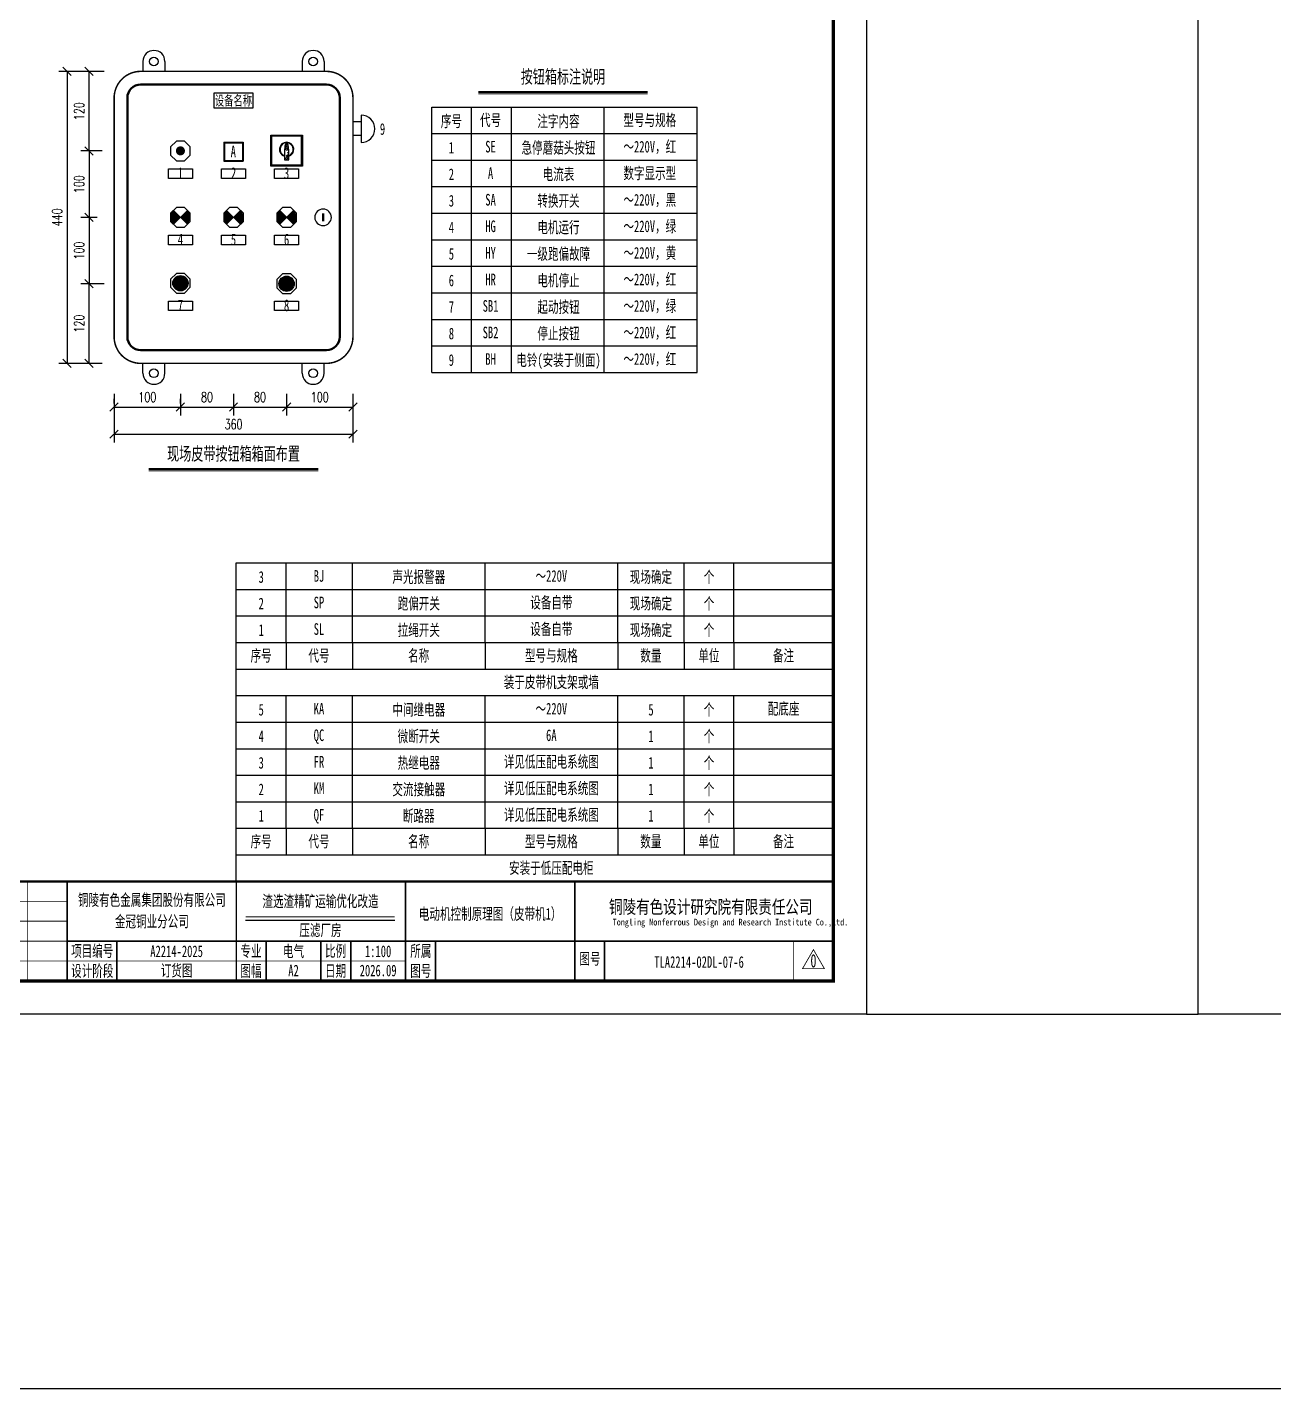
# Model space of a CAD drawing. Header units: millimetres. Extents: x 257344 to 1270023, y 272924 to 540726.
# Drawn here: x 1157905 to 1195484, y 272924 to 313958 of the extents above; entities that cross this region are included whole.
import ezdxf
from ezdxf.enums import TextEntityAlignment as Align

# ---------------------------------------------------------------- set-up
doc = ezdxf.new("R2010")
doc.units = ezdxf.units.MM
doc.linetypes.add('接地线', pattern=[1460, 500, 500, -200, 60, -200])
for name, color, linetype in [('1', 7, 'Continuous'), ('4', 1, 'Continuous'), ('D1', 4, 'Continuous'), ('TEXT', 4, 'Continuous'), ('图框', 7, 'Continuous'), ('文字', 7, 'Continuous'), ('照明平面设备层', 1, 'Continuous'), ('电气-接地设计-接地线', 3, '接地线')]:
    doc.layers.add(name, color=color, linetype=linetype)
doc.layers.add('CAXA0层', color=7, linetype='Continuous', lineweight=25)
doc.layers.add('SW', color=8, linetype='Continuous', lineweight=20)
doc.styles.add('DIM_FONT', font='txt.shx', dxfattribs={"width": 0.7, "bigfont": 'hzdx.shx'})
doc.styles.add('HZ', font='', dxfattribs={"width": 0.75})
doc.styles.add('标准', font='', dxfattribs={"width": 0.667})
doc.styles.get('HZ').set_extended_font_data('SimSun')
doc.styles.get('标准').set_extended_font_data('NSimSun')
doc.dimstyles.new('副本 DIM20', dxfattribs={"dimtxt": 300, "dimasz": 2, "dimexe": 250, "dimexo": 300, "dimgap": 150, "dimtad": 1, "dimdec": 4, "dimlfac": 0.05, "dimzin": 0, "dimdsep": 46, "dimtxsty": 'DIM_FONT', "dimblk1": '_DIMX', "dimblk2": '_DIMX', "dimsah": 1, "dimcen": 0.09, "dimadec": 0, "dimazin": 0, "dimtfac": 1, "dimtdec": 4, "dimtix": 1, "dimtmove": 2, "dimatfit": 3, "dimldrblk": '_DIMX', "dimfxl": 250, "dimtolj": 1, "dimtzin": 0, "dimarcsym": 0})

# ---------------------------------------------------------------- blocks, each defined once
blk = doc.blocks.new('3')
at = {"layer": 'TEXT', "color": 7, "lineweight": 25, "style": 'HZ', "width": 0.75}
for s, height, p in [('铜陵有色设计研究院有限责任公司', 400, (221501, 249018)), ('Tongling Nonferrous Design and Research Institute Co.,Ltd.', 200, (221613, 248659))]:
    blk.add_text(s, height=height, dxfattribs=at).set_placement(p)
blk = doc.blocks.new('铜陵有色图签02')
at = {"layer": '图框', "lineweight": 25}
blk.add_line((-17723, 1830), (-13223, 1830), dxfattribs=at)
at = {"layer": '图框', "color": 7, "linetype": 'Continuous', "lineweight": 35}
for p, q in [((-21600, 1197), (-21600, -3)), ((-17100, 1200), (-17100, 0)), ((-15450, 0), (-15450, 1200)), ((-14550, 1200), (-14550, 0)), ((-12000, 1201), (-12000, 1)), ((-6900, 1202), (-6900, 2))]:
    blk.add_line(p, q, dxfattribs=at)
at = {"layer": '图框', "lineweight": 70, "const_width": 70}
blk.add_lwpolyline([(-17980, 3001), (0, 3001), (-38401, 3001)], dxfattribs=at)
at = {"layer": '图框', "color": 7, "linetype": 'Continuous', "lineweight": 25, "const_width": 25}
for points in [[(-24300, 3001), (-24300, 1)], [(-23100, 2401), (-37501, 2401)], [(-23100, 1801), (-37501, 1801)], [(-23100, 1201), (-29100, 1201)], [(-602, 943), (-932, 371), (-272, 371), (-602, 943)], [(-12900, 600), (-18000, 600), (-37501, 600)]]:
    blk.add_lwpolyline(points, dxfattribs=at)
at = {"layer": '图框', "linetype": 'Continuous', "lineweight": 50, "const_width": 50}
for points in [[(-23100, 3001), (-23100, 1)], [(-18000, 3000), (-18000, 0)]]:
    blk.add_lwpolyline(points, dxfattribs=at)
at = {"layer": '图框', "lineweight": 50, "const_width": 50}
for points in [[(-12900, 3001), (-12900, 1)], [(-7800, 3001), (-7800, 1)], [(0, 3000), (0, 0)], [(-23100, 1200), (0, 1200)]]:
    blk.add_lwpolyline(points, dxfattribs=at)
at = {"layer": '图框', "lineweight": 25, "const_width": 35}
blk.add_lwpolyline([(-17723, 1930), (-13223, 1930)], dxfattribs=at)
at = {"layer": '图框', "color": 7, "linetype": 'Continuous', "lineweight": 35, "const_width": 25}
blk.add_lwpolyline([(-1200, 1201), (-1200, 0)], dxfattribs=at)
at = {"layer": '图框', "linetype": 'Continuous', "lineweight": 70, "const_width": 70}
blk.add_lwpolyline([(-38401, 1), (0, 0)], dxfattribs=at)
at = {"layer": '图框', "lineweight": 25}
blk.add_blockref('3', (-228268, -246986), dxfattribs=at)
at = {"layer": 'TEXT', "color": 7, "lineweight": 25, "style": '标准', "width": 0.667}
for s, p in [('项目编号', (-22343, 730)), ('专业', (-17559, 730)), ('比例', (-15009, 730)), ('所属', (-12438, 730)), ('图号', (-7339, 495)), ('设计阶段', (-22343, 130)), ('图幅', (-17559, 130)), ('日期', (-15009, 130)), ('图号', (-12438, 130))]:
    blk.add_text(s, height=350, dxfattribs=at).set_placement(p, align=Align.CENTER)
blk = doc.blocks.new('_Oblique')
at = {"color": 0, "linetype": 'ByBlock', "lineweight": -2}
blk.add_line((-0.5, -0.5), (0.5, 0.5), dxfattribs=at)
blk = doc.blocks.new('*D115')
at = {"layer": '1', "color": 3, "linetype": 'ByBlock', "lineweight": -2}
for p, q in [((1159843, 312628), (1158856, 312628)), ((1159106, 312628), (1159106, 303828)), ((1159843, 303828), (1158856, 303828))]:
    blk.add_line(p, q, dxfattribs=at)
at = {"layer": 'Defpoints', "color": 0, "linetype": 'ByBlock'}
for p in [(1160143, 312628), (1159106, 303828), (1160143, 303828)]:
    blk.add_point(p, dxfattribs=at)
at = {"layer": '1', "color": 3, "linetype": 'ByBlock', "lineweight": -2, "xscale": 250, "yscale": 250, "zscale": 250}
for p, rotation in [((1159106, 312628), 90), ((1159106, 303828), 270)]:
    blk.add_blockref('_Oblique', p, dxfattribs=dict(at, rotation=rotation))
at = {"layer": '1', "color": 7, "linetype": 'ByBlock', "insert": (1158806, 308228), "char_height": 300, "attachment_point": 5, "rotation": 90, "style": 'DIM_FONT'}
blk.add_mtext('\\A1;440', dxfattribs=at)
blk = doc.blocks.new('_DIMX')
blk.add_line((-150, 0), (150, 0))
at = {"const_width": 50}
blk.add_lwpolyline([(-70, -70), (70, 70)], dxfattribs=at)
blk = doc.blocks.new('*D116')
at = {"layer": '1', "color": 3, "linetype": 'ByBlock', "lineweight": -2}
for p, q in [((1160225, 306228), (1159520, 306228)), ((1159770, 303828), (1159770, 306228)), ((1160166, 303828), (1159520, 303828))]:
    blk.add_line(p, q, dxfattribs=at)
at = {"layer": 'Defpoints', "color": 0, "linetype": 'ByBlock'}
for p in [(1159770, 306228), (1160525, 306228), (1160466, 303828)]:
    blk.add_point(p, dxfattribs=at)
at = {"layer": '1', "color": 3, "linetype": 'ByBlock', "lineweight": -2, "xscale": 250, "yscale": 250, "zscale": 250}
for p, rotation in [((1159770, 306228), 90), ((1159770, 303828), 270)]:
    blk.add_blockref('_Oblique', p, dxfattribs=dict(at, rotation=rotation))
at = {"layer": '1', "color": 7, "linetype": 'ByBlock', "insert": (1159470, 305028), "char_height": 300, "attachment_point": 5, "rotation": 90, "style": 'DIM_FONT'}
blk.add_mtext('\\A1;120', dxfattribs=at)
blk = doc.blocks.new('*D117')
at = {"layer": '1', "color": 3, "linetype": 'ByBlock', "lineweight": -2}
for p, q in [((1159949, 308228), (1159520, 308228)), ((1159770, 308228), (1159770, 306228)), ((1160011, 306228), (1159520, 306228))]:
    blk.add_line(p, q, dxfattribs=at)
at = {"layer": 'Defpoints', "color": 0, "linetype": 'ByBlock'}
for p in [(1160249, 308228), (1159770, 306228), (1160311, 306228)]:
    blk.add_point(p, dxfattribs=at)
at = {"layer": '1', "color": 3, "linetype": 'ByBlock', "lineweight": -2, "xscale": 250, "yscale": 250, "zscale": 250}
for p, rotation in [((1159770, 308228), 90), ((1159770, 306228), 270)]:
    blk.add_blockref('_Oblique', p, dxfattribs=dict(at, rotation=rotation))
at = {"layer": '1', "color": 7, "linetype": 'ByBlock', "insert": (1159470, 307228), "char_height": 300, "attachment_point": 5, "rotation": 90, "style": 'DIM_FONT'}
blk.add_mtext('\\A1;100', dxfattribs=at)
blk = doc.blocks.new('*D118')
at = {"layer": '1', "color": 3, "linetype": 'ByBlock', "lineweight": -2}
for p, q in [((1159949, 310228), (1159520, 310228)), ((1159770, 310228), (1159770, 308228)), ((1160011, 308228), (1159520, 308228))]:
    blk.add_line(p, q, dxfattribs=at)
at = {"layer": 'Defpoints', "color": 0, "linetype": 'ByBlock'}
for p in [(1160249, 310228), (1159770, 308228), (1160311, 308228)]:
    blk.add_point(p, dxfattribs=at)
at = {"layer": '1', "color": 3, "linetype": 'ByBlock', "lineweight": -2, "xscale": 250, "yscale": 250, "zscale": 250}
for p, rotation in [((1159770, 310228), 90), ((1159770, 308228), 270)]:
    blk.add_blockref('_Oblique', p, dxfattribs=dict(at, rotation=rotation))
at = {"layer": '1', "color": 7, "linetype": 'ByBlock', "insert": (1159470, 309228), "char_height": 300, "attachment_point": 5, "rotation": 90, "style": 'DIM_FONT'}
blk.add_mtext('\\A1;100', dxfattribs=at)
blk = doc.blocks.new('*D119')
at = {"layer": '1', "color": 3, "linetype": 'ByBlock', "lineweight": -2}
for p, q in [((1160225, 312628), (1159520, 312628)), ((1159770, 310228), (1159770, 312628)), ((1160166, 310228), (1159520, 310228))]:
    blk.add_line(p, q, dxfattribs=at)
at = {"layer": 'Defpoints', "color": 0, "linetype": 'ByBlock'}
for p in [(1159770, 312628), (1160525, 312628), (1160466, 310228)]:
    blk.add_point(p, dxfattribs=at)
at = {"layer": '1', "color": 3, "linetype": 'ByBlock', "lineweight": -2, "xscale": 250, "yscale": 250, "zscale": 250}
for p, rotation in [((1159770, 312628), 90), ((1159770, 310228), 270)]:
    blk.add_blockref('_Oblique', p, dxfattribs=dict(at, rotation=rotation))
at = {"layer": '1', "color": 7, "linetype": 'ByBlock', "insert": (1159470, 311428), "char_height": 300, "attachment_point": 5, "rotation": 90, "style": 'DIM_FONT'}
blk.add_mtext('\\A1;120', dxfattribs=at)
blk = doc.blocks.new('*D120')
at = {"layer": '1', "color": 3, "linetype": 'ByBlock', "lineweight": -2}
for p, q in [((1164123, 302905), (1164123, 302259)), ((1165725, 302905), (1165725, 302259)), ((1164123, 302509), (1165725, 302509))]:
    blk.add_line(p, q, dxfattribs=at)
at = {"layer": 'Defpoints', "color": 0, "linetype": 'ByBlock'}
for p in [(1164123, 303205), (1165725, 303205), (1165725, 302509)]:
    blk.add_point(p, dxfattribs=at)
at = {"layer": '1', "color": 3, "linetype": 'ByBlock', "lineweight": -2, "xscale": 250, "yscale": 250, "zscale": 250, "rotation": 180}
blk.add_blockref('_Oblique', (1164123, 302509), dxfattribs=at)
at = {"layer": '1', "color": 3, "linetype": 'ByBlock', "lineweight": -2, "xscale": 250, "yscale": 250, "zscale": 250}
blk.add_blockref('_Oblique', (1165725, 302509), dxfattribs=at)
at = {"layer": '1', "color": 7, "linetype": 'ByBlock', "insert": (1164924, 302809), "char_height": 300, "attachment_point": 5, "style": 'DIM_FONT'}
blk.add_mtext('\\A1;80', dxfattribs=at)
blk = doc.blocks.new('*D121')
at = {"layer": '1', "color": 3, "linetype": 'ByBlock', "lineweight": -2}
for p, q in [((1165725, 302905), (1165725, 302259)), ((1167725, 302905), (1167725, 302259)), ((1165725, 302509), (1167725, 302509))]:
    blk.add_line(p, q, dxfattribs=at)
at = {"layer": 'Defpoints', "color": 0, "linetype": 'ByBlock'}
for p in [(1165725, 303205), (1167725, 303205), (1167725, 302509)]:
    blk.add_point(p, dxfattribs=at)
at = {"layer": '1', "color": 3, "linetype": 'ByBlock', "lineweight": -2, "xscale": 250, "yscale": 250, "zscale": 250, "rotation": 180}
blk.add_blockref('_Oblique', (1165725, 302509), dxfattribs=at)
at = {"layer": '1', "color": 3, "linetype": 'ByBlock', "lineweight": -2, "xscale": 250, "yscale": 250, "zscale": 250}
blk.add_blockref('_Oblique', (1167725, 302509), dxfattribs=at)
at = {"layer": '1', "color": 7, "linetype": 'ByBlock', "insert": (1166725, 302809), "char_height": 300, "attachment_point": 5, "style": 'DIM_FONT'}
blk.add_mtext('\\A1;100', dxfattribs=at)
blk = doc.blocks.new('*D122')
at = {"layer": '1', "color": 3, "linetype": 'ByBlock', "lineweight": -2}
for p, q in [((1160525, 302905), (1160525, 301444)), ((1167725, 302905), (1167725, 301444)), ((1160525, 301694), (1167725, 301694))]:
    blk.add_line(p, q, dxfattribs=at)
at = {"layer": 'Defpoints', "color": 0, "linetype": 'ByBlock'}
for p in [(1160525, 303205), (1167725, 303205), (1167725, 301694)]:
    blk.add_point(p, dxfattribs=at)
at = {"layer": '1', "color": 3, "linetype": 'ByBlock', "lineweight": -2, "xscale": 250, "yscale": 250, "zscale": 250, "rotation": 180}
blk.add_blockref('_Oblique', (1160525, 301694), dxfattribs=at)
at = {"layer": '1', "color": 3, "linetype": 'ByBlock', "lineweight": -2, "xscale": 250, "yscale": 250, "zscale": 250}
blk.add_blockref('_Oblique', (1167725, 301694), dxfattribs=at)
at = {"layer": '1', "color": 7, "linetype": 'ByBlock', "insert": (1164125, 301994), "char_height": 300, "attachment_point": 5, "style": 'DIM_FONT'}
blk.add_mtext('\\A1;360', dxfattribs=at)
blk = doc.blocks.new('*D123')
at = {"layer": '1', "color": 3, "linetype": 'ByBlock', "lineweight": -2}
for p, q in [((1160525, 302622), (1160525, 302759)), ((1160525, 302509), (1162525, 302509)), ((1162525, 302622), (1162525, 302759))]:
    blk.add_line(p, q, dxfattribs=at)
at = {"layer": 'Defpoints', "color": 0, "linetype": 'ByBlock'}
for p in [(1162525, 302509), (1160525, 302322), (1162525, 302322)]:
    blk.add_point(p, dxfattribs=at)
at = {"layer": '1', "color": 3, "linetype": 'ByBlock', "lineweight": -2, "xscale": 250, "yscale": 250, "zscale": 250, "rotation": 180}
blk.add_blockref('_Oblique', (1160525, 302509), dxfattribs=at)
at = {"layer": '1', "color": 3, "linetype": 'ByBlock', "lineweight": -2, "xscale": 250, "yscale": 250, "zscale": 250}
blk.add_blockref('_Oblique', (1162525, 302509), dxfattribs=at)
at = {"layer": '1', "color": 7, "linetype": 'ByBlock', "insert": (1161525, 302809), "char_height": 300, "attachment_point": 5, "style": 'DIM_FONT'}
blk.add_mtext('\\A1;100', dxfattribs=at)
blk = doc.blocks.new('*D124')
at = {"layer": '1', "color": 3, "linetype": 'ByBlock', "lineweight": -2}
for p, q in [((1162522, 302905), (1162522, 302259)), ((1164123, 302905), (1164123, 302259)), ((1162522, 302509), (1164123, 302509))]:
    blk.add_line(p, q, dxfattribs=at)
at = {"layer": 'Defpoints', "color": 0, "linetype": 'ByBlock'}
for p in [(1162522, 303205), (1164123, 303205), (1164123, 302509)]:
    blk.add_point(p, dxfattribs=at)
at = {"layer": '1', "color": 3, "linetype": 'ByBlock', "lineweight": -2, "xscale": 250, "yscale": 250, "zscale": 250, "rotation": 180}
blk.add_blockref('_Oblique', (1162522, 302509), dxfattribs=at)
at = {"layer": '1', "color": 3, "linetype": 'ByBlock', "lineweight": -2, "xscale": 250, "yscale": 250, "zscale": 250}
blk.add_blockref('_Oblique', (1164123, 302509), dxfattribs=at)
at = {"layer": '1', "color": 7, "linetype": 'ByBlock', "insert": (1163323, 302809), "char_height": 300, "attachment_point": 5, "style": 'DIM_FONT'}
blk.add_mtext('\\A1;80', dxfattribs=at)

msp = doc.modelspace()

# ---------------------------------------------------------------- hatches: boundary and pattern name
at = {"linetype": 'ByBlock', "lineweight": 25}
h = msp.add_hatch(dxfattribs=at)
h.set_pattern_fill('ANSI31', color=3, scale=184.8, style=0)
h.set_pattern_definition([(45, (598122.333, 310422.748), (-16.3341666, 16.3341666), [])])
h.paths.add_polyline_path([(1162524.69272, 308227.78625), (1162315.78904, 308437.03709, 0.1991281417), (1162229.01272, 308227.78625, 0.1986966109), (1162315.44188, 308018.88257)])
h.paths.add_polyline_path([(1162733.94356, 308436.68993), (1162524.69272, 308227.78625), (1162733.5964, 308018.53541, 0.1991281417), (1162820.37272, 308227.78625, 0.1986966109)])
h = msp.add_hatch(dxfattribs=at)
h.set_pattern_fill('ANSI31', color=2, scale=184.8, style=0)
h.set_pattern_definition([(45, (601112.13, 310422.748), (-16.3341666, 16.3341666), [])])
h.paths.add_polyline_path([(1164124.63827, 308227.78625), (1163915.73459, 308437.03709, 0.1991281417), (1163828.95827, 308227.78625, 0.1986966109), (1163915.38743, 308018.88257)])
h.paths.add_polyline_path([(1164333.88911, 308436.68993), (1164124.63827, 308227.78625), (1164333.54195, 308018.53541, 0.1991281417), (1164420.31827, 308227.78625, 0.1986966109)])
h = msp.add_hatch(dxfattribs=at)
h.set_pattern_fill('ANSI31', color=1, scale=184.8, style=0)
h.set_pattern_definition([(45, (602712.185, 310422.748), (-16.3341666, 16.3341666), [])])
h.paths.add_polyline_path([(1165724.69272, 308227.78625), (1165515.78904, 308437.03709, 0.1991281417), (1165429.01272, 308227.78625, 0.1986966109), (1165515.44188, 308018.88257)])
h.paths.add_polyline_path([(1165933.94356, 308436.68993), (1165724.69272, 308227.78625), (1165933.5964, 308018.53541, 0.1991281417), (1166020.37272, 308227.78625, 0.1986966109)])
at = {"layer": '文字', "linetype": 'ByBlock', "ltscale": 0.2}
h = msp.add_hatch(dxfattribs=at)
h.set_pattern_fill('ANSI31', color=0, scale=308, style=0)
h.set_pattern_definition([(45, (-2198378.554, 1683216.04), (-27.22361108, 27.22361108), [])])
edge = h.paths.add_edge_path()
edge.add_line((1165786.98923, 309964.65946), (1165786.98923, 310239.95748))
edge.add_line((1165662.28612, 310239.957), (1165662.28612, 309964.65946))
edge.add_arc((1164890.60477, 310239.957), 896.38446, 359.999999998, 366.231131724)
edge.add_arc((1165306.42687, 310285.35835), 478.09114, 6.231131718, 14.766974326)
edge.add_arc((1165565.31962, 310353.60114), 210.3552, 14.766974336, 32.471625256)
edge.add_arc((1165724.63768, 310454.98705), 21.51308, 32.47162527, 90.000000016)
edge.add_arc((1165724.63768, 310454.98705), 21.51308, 90.000000006, 147.528374751)
edge.add_arc((1165883.95573, 310353.60114), 210.3552, 147.528374743, 165.233025662)
edge.add_arc((1166142.84848, 310285.35835), 478.09114, 165.233025662, 173.76886827)
edge.add_arc((1166558.67058, 310239.957), 896.38446, 173.768868275, 180.000000001)
edge.add_line((1165662.28612, 309964.65946), (1165786.98923, 309964.65946))
at = {"layer": '电气-接地设计-接地线', "linetype": 'ByBlock', "ltscale": 0.2}
h = msp.add_hatch(color=1, dxfattribs=at)
edge = h.paths.add_edge_path()
edge.add_arc((1162523.29986, 310232.2568), 138.20891, 0, 360)
h = msp.add_hatch(color=3, dxfattribs=at)
edge = h.paths.add_edge_path()
edge.add_arc((1162524.69272, 306243.30386), 230.34819, 0, 360)
h = msp.add_hatch(color=1, dxfattribs=at)
edge = h.paths.add_edge_path()
edge.add_arc((1165724.69272, 306227.78625), 230.34819, 0, 360)

# ---------------------------------------------------------------- linework, layer by layer
at = {"color": 0, "linetype": 'ByBlock', "lineweight": 25}
for p, q in [((1165281.11768, 310683.477), (1166168.15768, 310683.477)), ((1165281.11768, 309796.437), (1165281.11768, 310683.477)), ((1166168.15768, 310683.477), (1166168.15768, 309796.437)), ((1165662.28612, 310239.957), (1165662.28612, 309964.65946)), ((1165786.98923, 309964.65946), (1165786.98923, 310239.95748)), ((1165662.28612, 309964.65946), (1165786.98923, 309964.65946)), ((1166168.15768, 309796.437), (1165281.11768, 309796.437))]:
    msp.add_line(p, q, dxfattribs=at)
at = {"color": 3, "linetype": 'ByBlock', "lineweight": 25}
for p, q in [((1162733.94356, 308436.68993), (1162315.44188, 308018.88257)), ((1162733.5964, 308018.53541), (1162315.78904, 308437.03709))]:
    msp.add_line(p, q, dxfattribs=at)
at = {"color": 2, "linetype": 'ByBlock', "lineweight": 25}
for p, q in [((1164333.88911, 308436.68993), (1163915.38743, 308018.88257)), ((1164333.54195, 308018.53541), (1163915.73459, 308437.03709))]:
    msp.add_line(p, q, dxfattribs=at)
at = {"color": 1, "linetype": 'ByBlock', "lineweight": 25}
for p, q in [((1165933.94356, 308436.68993), (1165515.44188, 308018.88257)), ((1165933.5964, 308018.53541), (1165515.78904, 308437.03709))]:
    msp.add_line(p, q, dxfattribs=at)
at = {"color": 3}
msp.add_line((1183208.79781, 284214.48919), (1193208.79781, 284214.48919), dxfattribs=at)
msp.add_lwpolyline([(267543.57835, 342923.7246), (1270023.47933, 342923.7246), (1270023.47933, 272923.7246), (267543.57835, 272923.7246)], close=True, dxfattribs=at)
at = {"color": 252, "linetype": 'ByBlock', "lineweight": 50}
for points in [[(1161324.69272, 312227.78625, 0.4142135624), (1160924.69272, 311827.78625)], [(1167324.69272, 311827.78625, 0.4142135624), (1166924.69272, 312227.78625)], [(1160924.69272, 304627.78625, 0.4142135624), (1161324.69272, 304227.78625)], [(1166924.69272, 304227.78625, 0.4142135624), (1167324.69272, 304627.78625)]]:
    msp.add_lwpolyline(points, format="xyb", dxfattribs=at)
for points in [[(1161324.69272, 312227.78625), (1166924.69272, 312227.78625)], [(1160924.69272, 304627.78625), (1160924.69272, 311827.78625)], [(1167324.69272, 311827.78625), (1167324.69272, 304627.78625)], [(1166924.69272, 304227.78625), (1161324.69272, 304227.78625)]]:
    msp.add_lwpolyline(points, dxfattribs=at)
at = {"color": 0, "linetype": 'ByBlock', "lineweight": 25}
for points in [[(1163545.05977, 311977.78625), (1164704.32567, 311977.78625), (1164704.32567, 311521.76015), (1163545.05977, 311521.76015)], [(1165248.17109, 310708.20528), (1166201.21435, 310708.20528), (1166201.21435, 309767.86537), (1165248.17109, 309767.86537)], [(1162162.42213, 309686.39096), (1162886.96332, 309686.39096), (1162886.96332, 309401.37465), (1162162.42213, 309401.37465)], [(1163762.42213, 309686.39096), (1164486.96332, 309686.39096), (1164486.96332, 309401.37465), (1163762.42213, 309401.37465)], [(1165362.42213, 309686.39353), (1166086.96332, 309686.39353), (1166086.96332, 309401.37722), (1165362.42213, 309401.37722)], [(1162162.42213, 307686.39096), (1162886.96332, 307686.39096), (1162886.96332, 307401.37465), (1162162.42213, 307401.37465)], [(1163762.42213, 307686.39353), (1164486.96332, 307686.39353), (1164486.96332, 307401.37722), (1163762.42213, 307401.37722)], [(1165362.42213, 307686.39353), (1166086.96332, 307686.39353), (1166086.96332, 307401.37722), (1165362.42213, 307401.37722)], [(1162162.42213, 305701.91371), (1162886.96332, 305701.91371), (1162886.96332, 305416.8974), (1162162.42213, 305416.8974)], [(1165362.42213, 305701.91628), (1166086.96332, 305701.91628), (1166086.96332, 305416.89997), (1165362.42213, 305416.89997)]]:
    msp.add_lwpolyline(points, close=True, dxfattribs=at)
at = {"linetype": 'ByBlock', "lineweight": 25}
for points in [[(1162402.21806, 310523.46368), (1162229.01272, 310350.25835), (1162229.01272, 310105.30901), (1162402.21806, 309932.10368), (1162647.16739, 309932.10368), (1162820.37272, 310105.30901), (1162820.37272, 310350.25835), (1162647.16739, 310523.46368)], [(1162402.21806, 306538.98643), (1162229.01272, 306365.7811), (1162229.01272, 306120.83176), (1162402.21806, 305947.62643), (1162647.16739, 305947.62643), (1162820.37272, 306120.83176), (1162820.37272, 306365.7811), (1162647.16739, 306538.98643)], [(1165602.21806, 306523.46882), (1165429.01272, 306350.26349), (1165429.01272, 306105.31416), (1165602.21806, 305932.10882), (1165847.16739, 305932.10882), (1166020.37272, 306105.31416), (1166020.37272, 306350.26349), (1165847.16739, 306523.46882)]]:
    msp.add_lwpolyline(points, close=True, dxfattribs=at)
at = {"color": 0, "linetype": 'ByBlock', "lineweight": 25}
msp.add_lwpolyline([(1165786.98923, 310239.957), (1165781.69351, 310337.25013), (1165768.72688, 310407.21825, 0.077405152), (1165742.78734, 310466.53704), (1165724.63768, 310476.50013), (1165706.48801, 310466.53704), (1165680.54847, 310407.21825, 0.0372618705), (1165667.58184, 310337.25013), (1165662.28612, 310239.957)], format="xyb", dxfattribs=at)
at = {"color": 3, "linetype": 'ByBlock', "lineweight": 25}
msp.add_lwpolyline([(1162402.21806, 308523.46625), (1162229.01272, 308350.26092), (1162229.01272, 308105.31159), (1162402.21806, 307932.10625), (1162647.16739, 307932.10625), (1162820.37272, 308105.31159), (1162820.37272, 308350.26092), (1162647.16739, 308523.46625)], close=True, dxfattribs=at)
at = {"color": 2, "linetype": 'ByBlock', "lineweight": 25}
msp.add_lwpolyline([(1164002.1636, 308523.46625), (1163828.95827, 308350.26092), (1163828.95827, 308105.31159), (1164002.1636, 307932.10625), (1164247.11294, 307932.10625), (1164420.31827, 308105.31159), (1164420.31827, 308350.26092), (1164247.11294, 308523.46625)], close=True, dxfattribs=at)
at = {"color": 1, "linetype": 'ByBlock', "lineweight": 25}
msp.add_lwpolyline([(1165602.21806, 308523.46625), (1165429.01272, 308350.26092), (1165429.01272, 308105.31159), (1165602.21806, 307932.10625), (1165847.16739, 307932.10625), (1166020.37272, 308105.31159), (1166020.37272, 308350.26092), (1165847.16739, 308523.46625)], close=True, dxfattribs=at)
at = {"color": 3, "linetype": 'ByBlock', "const_width": 64}
msp.add_lwpolyline([(1166824.94898, 308347.60691), (1166824.94898, 308111.64261)], dxfattribs=at)
at = {"color": 0, "linetype": 'ByBlock', "lineweight": 25}
for radius, start, end in [(216.4831, 286.73947867, 253.26052133), (200.7336, 288.096502487, 251.903497513)]:
    msp.add_arc((1165724.63768, 310275.76653), radius, start, end, dxfattribs=at)
at = {"color": 3, "linetype": 'ByBlock'}
for start, end in [(90, 270), (270, 90)]:
    msp.add_arc((1166824.69272, 308227.78625), 250, start, end, dxfattribs=at)
at = {"layer": '1', "color": 6, "linetype": 'ByBlock'}
for p, q in [((1163836.69272, 310492.5835), (1163836.69272, 309916.5835)), ((1163836.69272, 310492.5835), (1164412.69272, 310492.5835)), ((1163856.69272, 310472.5835), (1164392.69272, 310472.5835)), ((1163856.69272, 310472.5835), (1163856.69272, 309936.5835)), ((1164392.69272, 310472.5835), (1164392.69272, 309936.5835)), ((1164412.69272, 310492.5835), (1164412.69272, 309916.5835)), ((1163836.69272, 309916.5835), (1164412.69272, 309916.5835)), ((1163856.69272, 309936.5835), (1164392.69272, 309936.5835))]:
    msp.add_line(p, q, dxfattribs=at)
at = {"layer": '4', "color": 0, "linetype": 'ByBlock'}
for p, q in [((1161394.69272, 312927.78625), (1161394.69272, 312627.78625)), ((1162054.69272, 312927.78625), (1162054.69272, 312627.78625)), ((1166194.69272, 312927.78625), (1166194.69272, 312627.78625)), ((1166854.69272, 312927.78625), (1166854.69272, 312627.78625)), ((1161394.69272, 303527.78625), (1161394.69272, 303827.78625)), ((1162054.69272, 303527.78625), (1162054.69272, 303827.78625)), ((1166194.69272, 303527.78625), (1166194.69272, 303827.78625)), ((1166854.69272, 303527.78625), (1166854.69272, 303827.78625))]:
    msp.add_line(p, q, dxfattribs=at)
at = {"layer": '4', "color": 0, "linetype": 'ByBlock', "const_width": 45}
for points in [[(1161324.69272, 312627.78625, 0.4142135624), (1160524.69272, 311827.78625)], [(1167724.69272, 311827.78625, 0.4142135624), (1166924.69272, 312627.78625)], [(1160524.69272, 304627.78625, 0.4142135624), (1161324.69272, 303827.78625)], [(1166924.69272, 303827.78625, 0.4142135624), (1167724.69272, 304627.78625)]]:
    msp.add_lwpolyline(points, format="xyb", dxfattribs=at)
for points in [[(1161324.69272, 312627.78625), (1166924.69272, 312627.78625)], [(1160524.69272, 304627.78625), (1160524.69272, 311827.78625)], [(1167724.69272, 311827.78625), (1167724.69272, 304627.78625)], [(1166924.69272, 303827.78625), (1161324.69272, 303827.78625)]]:
    msp.add_lwpolyline(points, dxfattribs=at)
at = {"layer": '4', "color": 0, "linetype": 'ByBlock'}
for centre in [(1161724.69272, 312927.78625), (1166524.69272, 312927.78625), (1161724.69272, 303527.78625), (1166524.69272, 303527.78625)]:
    msp.add_circle(centre, 130, dxfattribs=at)
for centre, start, end in [((1161724.69272, 312927.78625), 0, 180), ((1166524.69272, 312927.78625), 0, 180), ((1161724.69272, 303527.78625), 180, 0), ((1166524.69272, 303527.78625), 180, 0)]:
    msp.add_arc(centre, 330, start, end, dxfattribs=at)
at = {"layer": 'CAXA0层', "color": 2, "linetype": 'ByBlock', "lineweight": 40}
for p, q in [((1171507.11024, 312012.01925), (1176605.25553, 312012.01925)), ((1161575.84781, 300650.13929), (1166673.9931, 300650.13929))]:
    msp.add_line(p, q, dxfattribs=at)
at = {"layer": 'CAXA0层', "color": 2, "linetype": 'ByBlock', "lineweight": 0}
for p, q in [((1171507.11024, 311946.53632), (1176605.25553, 311946.53632)), ((1161575.84781, 300584.65636), (1166673.9931, 300584.65636))]:
    msp.add_line(p, q, dxfattribs=at)
at = {"layer": 'D1', "color": 1, "linetype": 'ByBlock'}
for p, q in [((1167972.52675, 311103.04351), (1167724.69272, 311103.04351)), ((1167972.52675, 311309.44351), (1167972.52675, 310483.91072)), ((1167972.52675, 310690.27712), (1167724.69272, 310690.27712))]:
    msp.add_line(p, q, dxfattribs=at)
msp.add_arc((1167972.52675, 310896.67712), 412.7664, 270, 90, dxfattribs=at)
at = {"layer": 'SW', "color": 7, "linetype": 'ByBlock', "lineweight": 25}
for p, q in [((1170101.5093, 311552.782), (1171301.5093, 311552.782)), ((1170101.5093, 310752.782), (1170101.5093, 311552.782)), ((1171301.5093, 311552.782), (1172501.5093, 311552.782)), ((1171301.5093, 310752.782), (1171301.5093, 311552.782)), ((1172501.5093, 311552.782), (1175301.5093, 311552.782)), ((1172501.5093, 310752.782), (1172501.5093, 311552.782)), ((1175301.5093, 310752.782), (1175301.5093, 311552.782)), ((1175301.5093, 311552.782), (1178101.5093, 311552.782)), ((1178101.5093, 310752.782), (1178101.5093, 311552.782)), ((1170101.5093, 310752.782), (1171301.5093, 310752.782)), ((1170101.5093, 309952.782), (1170101.5093, 310752.782)), ((1171301.5093, 310752.782), (1172501.5093, 310752.782)), ((1171301.5093, 309952.782), (1171301.5093, 310752.782)), ((1172501.5093, 310752.782), (1175301.5093, 310752.782)), ((1172501.5093, 309952.782), (1172501.5093, 310752.782)), ((1175301.5093, 309952.782), (1175301.5093, 310752.782)), ((1175301.5093, 310752.782), (1178101.5093, 310752.782)), ((1178101.5093, 309952.782), (1178101.5093, 310752.782)), ((1178101.5093, 309952.782), (1178101.5093, 310752.782)), ((1170101.5093, 309952.782), (1171301.5093, 309952.782)), ((1170101.5093, 309152.782), (1170101.5093, 309952.782)), ((1171301.5093, 309952.782), (1172501.5093, 309952.782)), ((1171301.5093, 309152.782), (1171301.5093, 309952.782)), ((1172501.5093, 309952.782), (1175301.5093, 309952.782)), ((1172501.5093, 309152.782), (1172501.5093, 309952.782)), ((1175301.5093, 309152.782), (1175301.5093, 309952.782)), ((1175301.5093, 309952.782), (1178101.5093, 309952.782)), ((1178101.5093, 309152.782), (1178101.5093, 309952.782)), ((1178101.5093, 309152.782), (1178101.5093, 309952.782)), ((1170101.5093, 309152.782), (1171301.5093, 309152.782)), ((1170101.5093, 308352.782), (1170101.5093, 309152.782)), ((1171301.5093, 309152.782), (1172501.5093, 309152.782)), ((1171301.5093, 308352.782), (1171301.5093, 309152.782)), ((1172501.5093, 309152.782), (1175301.5093, 309152.782)), ((1172501.5093, 308352.782), (1172501.5093, 309152.782)), ((1175301.5093, 308352.782), (1175301.5093, 309152.782)), ((1175301.5093, 309152.782), (1178101.5093, 309152.782)), ((1178101.5093, 308352.782), (1178101.5093, 309152.782)), ((1178101.5093, 308352.782), (1178101.5093, 309152.782)), ((1170101.5093, 308352.782), (1171301.5093, 308352.782)), ((1170101.5093, 307552.782), (1170101.5093, 308352.782)), ((1171301.5093, 308352.782), (1172501.5093, 308352.782)), ((1171301.5093, 307552.782), (1171301.5093, 308352.782)), ((1172501.5093, 308352.782), (1175301.5093, 308352.782)), ((1172501.5093, 307552.782), (1172501.5093, 308352.782)), ((1175301.5093, 307552.782), (1175301.5093, 308352.782)), ((1175301.5093, 308352.782), (1178101.5093, 308352.782)), ((1178101.5093, 307552.782), (1178101.5093, 308352.782)), ((1178101.5093, 307552.782), (1178101.5093, 308352.782)), ((1170101.5093, 307552.782), (1171301.5093, 307552.782)), ((1170101.5093, 306752.782), (1170101.5093, 307552.782)), ((1171301.5093, 307552.782), (1172501.5093, 307552.782)), ((1171301.5093, 306752.782), (1171301.5093, 307552.782)), ((1172501.5093, 307552.782), (1175301.5093, 307552.782)), ((1172501.5093, 306752.782), (1172501.5093, 307552.782)), ((1175301.5093, 306752.782), (1175301.5093, 307552.782)), ((1175301.5093, 307552.782), (1178101.5093, 307552.782)), ((1178101.5093, 306752.782), (1178101.5093, 307552.782)), ((1178101.5093, 306752.782), (1178101.5093, 307552.782)), ((1170101.5093, 306752.782), (1171301.5093, 306752.782)), ((1170101.5093, 305952.782), (1170101.5093, 306752.782)), ((1170101.5093, 305952.782), (1170101.5093, 306752.782)), ((1171301.5093, 306752.782), (1172501.5093, 306752.782)), ((1171301.5093, 305952.782), (1171301.5093, 306752.782)), ((1172501.5093, 306752.782), (1175301.5093, 306752.782)), ((1172501.5093, 305952.782), (1172501.5093, 306752.782)), ((1175301.5093, 306752.782), (1178101.5093, 306752.782)), ((1175301.5093, 305952.782), (1175301.5093, 306752.782)), ((1178101.5093, 305952.782), (1178101.5093, 306752.782)), ((1170101.5093, 305152.782), (1170101.5093, 305952.782)), ((1170101.5093, 305952.782), (1171301.5093, 305952.782)), ((1170101.5093, 305152.782), (1170101.5093, 305952.782)), ((1171301.5093, 305952.782), (1172501.5093, 305952.782)), ((1171301.5093, 305152.782), (1171301.5093, 305952.782)), ((1172501.5093, 305952.782), (1175301.5093, 305952.782)), ((1172501.5093, 305152.782), (1172501.5093, 305952.782)), ((1175301.5093, 305152.782), (1175301.5093, 305952.782)), ((1175301.5093, 305952.782), (1178101.5093, 305952.782)), ((1178101.5093, 305152.782), (1178101.5093, 305952.782)), ((1170101.5093, 304352.782), (1170101.5093, 305152.782)), ((1170101.5093, 305152.782), (1171301.5093, 305152.782)), ((1170101.5093, 304352.782), (1170101.5093, 305152.782)), ((1171301.5093, 305152.782), (1172501.5093, 305152.782)), ((1171301.5093, 304352.782), (1171301.5093, 305152.782)), ((1172501.5093, 305152.782), (1175301.5093, 305152.782)), ((1172501.5093, 304352.782), (1172501.5093, 305152.782)), ((1175301.5093, 304352.782), (1175301.5093, 305152.782)), ((1175301.5093, 305152.782), (1178101.5093, 305152.782)), ((1178101.5093, 304352.782), (1178101.5093, 305152.782)), ((1170101.5093, 304352.782), (1171301.5093, 304352.782)), ((1170101.5093, 303552.782), (1170101.5093, 304352.782)), ((1171301.5093, 304352.782), (1172501.5093, 304352.782)), ((1171301.5093, 303552.782), (1171301.5093, 304352.782)), ((1172501.5093, 304352.782), (1175301.5093, 304352.782)), ((1172501.5093, 303552.782), (1172501.5093, 304352.782)), ((1175301.5093, 304352.782), (1178101.5093, 304352.782)), ((1175301.5093, 303552.782), (1175301.5093, 304352.782)), ((1178101.5093, 303552.782), (1178101.5093, 304352.782)), ((1178101.5093, 303552.782), (1178101.5093, 304352.782)), ((1170101.5093, 303552.782), (1171301.5093, 303552.782)), ((1171301.5093, 303552.782), (1172501.5093, 303552.782)), ((1172501.5093, 303552.782), (1175301.5093, 303552.782)), ((1175301.5093, 303552.782), (1178101.5093, 303552.782)), ((1164208.79781, 297814.90322), (1165708.79781, 297814.90322)), ((1164208.79781, 297014.90322), (1164208.79781, 297814.90322)), ((1165708.79781, 297814.90322), (1167708.79781, 297814.90322)), ((1165708.79781, 297014.90322), (1165708.79781, 297814.90322)), ((1167708.79781, 297814.90322), (1171708.79781, 297814.90322)), ((1167708.79781, 297014.90322), (1167708.79781, 297814.90322)), ((1171708.79781, 297814.90322), (1175708.79781, 297814.90322)), ((1171708.79781, 297014.90322), (1171708.79781, 297814.90322)), ((1175708.79781, 297814.90322), (1177708.79781, 297814.90322)), ((1175708.79781, 297014.90322), (1175708.79781, 297814.90322)), ((1177708.79781, 297814.90322), (1179208.79781, 297814.90322)), ((1177708.79781, 297014.90322), (1177708.79781, 297814.90322)), ((1179208.79781, 297814.90322), (1182208.79781, 297814.90322)), ((1179208.79781, 297014.90322), (1179208.79781, 297814.90322)), ((1164208.79781, 297014.90322), (1165708.79781, 297014.90322)), ((1164208.79781, 296214.90322), (1164208.79781, 297014.90322)), ((1165708.79781, 297014.90322), (1167708.79781, 297014.90322)), ((1165708.79781, 296214.90322), (1165708.79781, 297014.90322)), ((1167708.79781, 297014.90322), (1171708.79781, 297014.90322)), ((1167708.79781, 296214.90322), (1167708.79781, 297014.90322)), ((1171708.79781, 297014.90322), (1175708.79781, 297014.90322)), ((1171708.79781, 296214.90322), (1171708.79781, 297014.90322)), ((1175708.79781, 297014.90322), (1177708.79781, 297014.90322)), ((1175708.79781, 296214.90322), (1175708.79781, 297014.90322)), ((1177708.79781, 297014.90322), (1179208.79781, 297014.90322)), ((1177708.79781, 296214.90322), (1177708.79781, 297014.90322)), ((1179208.79781, 297014.90322), (1182208.79781, 297014.90322)), ((1179208.79781, 296214.90322), (1179208.79781, 297014.90322)), ((1164208.79781, 296214.90322), (1165708.79781, 296214.90322)), ((1164208.79781, 295414.90322), (1164208.79781, 296214.90322)), ((1165708.79781, 296214.90322), (1167708.79781, 296214.90322)), ((1165708.79781, 295414.90322), (1165708.79781, 296214.90322)), ((1167708.79781, 296214.90322), (1171708.79781, 296214.90322)), ((1167708.79781, 295414.90322), (1167708.79781, 296214.90322)), ((1171708.79781, 296214.90322), (1175708.79781, 296214.90322)), ((1171708.79781, 295414.90322), (1171708.79781, 296214.90322)), ((1175708.79781, 296214.90322), (1177708.79781, 296214.90322)), ((1175708.79781, 295414.90322), (1175708.79781, 296214.90322)), ((1177708.79781, 296214.90322), (1179208.79781, 296214.90322)), ((1177708.79781, 295414.90322), (1177708.79781, 296214.90322)), ((1179208.79781, 296214.90322), (1182208.79781, 296214.90322)), ((1179208.79781, 295414.90322), (1179208.79781, 296214.90322)), ((1164208.79781, 294614.90322), (1164208.79781, 295414.90322)), ((1164208.79781, 295414.90322), (1182208.79781, 295414.90322)), ((1165708.79781, 295414.90322), (1165708.79781, 294614.90322)), ((1167708.79781, 295414.90322), (1167708.79781, 294614.90322)), ((1171708.79781, 295414.90322), (1171708.79781, 294614.90322)), ((1175708.79781, 295414.90322), (1175708.79781, 294614.90322)), ((1177708.79781, 295414.90322), (1177708.79781, 294614.90322)), ((1179208.79781, 295414.90322), (1179208.79781, 294614.90322)), ((1164208.79781, 294614.90322), (1182208.79781, 294614.90322)), ((1164208.79781, 293814.90322), (1164208.79781, 294614.90322)), ((1164208.79781, 293814.90322), (1165708.79781, 293814.90322)), ((1164208.79781, 293014.90322), (1164208.79781, 293814.90322)), ((1165708.79781, 293814.90322), (1167708.79781, 293814.90322)), ((1165708.79781, 293014.90322), (1165708.79781, 293814.90322)), ((1167708.79781, 293814.90322), (1171708.79781, 293814.90322)), ((1167708.79781, 293014.90322), (1167708.79781, 293814.90322)), ((1171708.79781, 293814.90322), (1175708.79781, 293814.90322)), ((1171708.79781, 293014.90322), (1171708.79781, 293814.90322)), ((1175708.79781, 293814.90322), (1177708.79781, 293814.90322)), ((1175708.79781, 293014.90322), (1175708.79781, 293814.90322)), ((1177708.79781, 293814.90322), (1179208.79781, 293814.90322)), ((1177708.79781, 293014.90322), (1177708.79781, 293814.90322)), ((1179208.79781, 293814.90322), (1182208.79781, 293814.90322)), ((1179208.79781, 293014.90322), (1179208.79781, 293814.90322)), ((1164208.79781, 293014.90322), (1165708.79781, 293014.90322)), ((1164208.79781, 292214.90322), (1164208.79781, 293014.90322)), ((1165708.79781, 293014.90322), (1167708.79781, 293014.90322)), ((1165708.79781, 292214.90322), (1165708.79781, 293014.90322)), ((1167708.79781, 293014.90322), (1171708.79781, 293014.90322)), ((1167708.79781, 292214.90322), (1167708.79781, 293014.90322)), ((1171708.79781, 293014.90322), (1175708.79781, 293014.90322)), ((1171708.79781, 292214.90322), (1171708.79781, 293014.90322)), ((1175708.79781, 293014.90322), (1177708.79781, 293014.90322)), ((1175708.79781, 292214.90322), (1175708.79781, 293014.90322)), ((1177708.79781, 293014.90322), (1179208.79781, 293014.90322)), ((1177708.79781, 292214.90322), (1177708.79781, 293014.90322)), ((1179208.79781, 293014.90322), (1182208.79781, 293014.90322)), ((1179208.79781, 292214.90322), (1179208.79781, 293014.90322)), ((1164208.79781, 292214.90322), (1165708.79781, 292214.90322)), ((1164208.79781, 291414.90322), (1164208.79781, 292214.90322)), ((1165708.79781, 292214.90322), (1167708.79781, 292214.90322)), ((1165708.79781, 291414.90322), (1165708.79781, 292214.90322)), ((1167708.79781, 292214.90322), (1171708.79781, 292214.90322)), ((1167708.79781, 291414.90322), (1167708.79781, 292214.90322)), ((1171708.79781, 292214.90322), (1175708.79781, 292214.90322)), ((1171708.79781, 291414.90322), (1171708.79781, 292214.90322)), ((1175708.79781, 292214.90322), (1177708.79781, 292214.90322)), ((1175708.79781, 291414.90322), (1175708.79781, 292214.90322)), ((1177708.79781, 292214.90322), (1179208.79781, 292214.90322)), ((1177708.79781, 291414.90322), (1177708.79781, 292214.90322)), ((1179208.79781, 292214.90322), (1182208.79781, 292214.90322)), ((1179208.79781, 291414.90322), (1179208.79781, 292214.90322)), ((1164208.79781, 291414.90322), (1165708.79781, 291414.90322)), ((1164208.79781, 290614.90322), (1164208.79781, 291414.90322)), ((1165708.79781, 291414.90322), (1167708.79781, 291414.90322)), ((1165708.79781, 290614.90322), (1165708.79781, 291414.90322)), ((1167708.79781, 291414.90322), (1171708.79781, 291414.90322)), ((1167708.79781, 290614.90322), (1167708.79781, 291414.90322)), ((1171708.79781, 291414.90322), (1175708.79781, 291414.90322)), ((1171708.79781, 290614.90322), (1171708.79781, 291414.90322)), ((1175708.79781, 291414.90322), (1177708.79781, 291414.90322)), ((1175708.79781, 290614.90322), (1175708.79781, 291414.90322)), ((1177708.79781, 291414.90322), (1179208.79781, 291414.90322)), ((1177708.79781, 290614.90322), (1177708.79781, 291414.90322)), ((1179208.79781, 291414.90322), (1182208.79781, 291414.90322)), ((1179208.79781, 290614.90322), (1179208.79781, 291414.90322)), ((1164208.79781, 290614.90322), (1165708.79781, 290614.90322)), ((1164208.79781, 289814.90322), (1164208.79781, 290614.90322)), ((1165708.79781, 290614.90322), (1167708.79781, 290614.90322)), ((1165708.79781, 289814.90322), (1165708.79781, 290614.90322)), ((1167708.79781, 290614.90322), (1171708.79781, 290614.90322)), ((1167708.79781, 289814.90322), (1167708.79781, 290614.90322)), ((1171708.79781, 290614.90322), (1175708.79781, 290614.90322)), ((1171708.79781, 289814.90322), (1171708.79781, 290614.90322)), ((1175708.79781, 290614.90322), (1177708.79781, 290614.90322)), ((1175708.79781, 289814.90322), (1175708.79781, 290614.90322)), ((1177708.79781, 290614.90322), (1179208.79781, 290614.90322)), ((1177708.79781, 289814.90322), (1177708.79781, 290614.90322)), ((1179208.79781, 290614.90322), (1182208.79781, 290614.90322)), ((1179208.79781, 289814.90322), (1179208.79781, 290614.90322)), ((1164208.79781, 289014.90322), (1164208.79781, 289814.90322)), ((1164208.79781, 289814.90322), (1182208.79781, 289814.90322)), ((1165708.79781, 289814.90322), (1165708.79781, 289014.90322)), ((1167708.79781, 289814.90322), (1167708.79781, 289014.90322)), ((1171708.79781, 289814.90322), (1171708.79781, 289014.90322)), ((1175708.79781, 289814.90322), (1175708.79781, 289014.90322)), ((1177708.79781, 289814.90322), (1177708.79781, 289014.90322)), ((1179208.79781, 289814.90322), (1179208.79781, 289014.90322)), ((1164208.79781, 289014.90322), (1182208.79781, 289014.90322)), ((1164208.79781, 288214.90322), (1164208.79781, 289014.90322))]:
    msp.add_line(p, q, dxfattribs=at)
at = {"layer": '图框', "linetype": 'Continuous', "lineweight": 100, "const_width": 100}
msp.add_lwpolyline([(1126308.79781, 285214.48919), (1182208.79781, 285214.48919), (1182208.79781, 325214.48919), (1126308.79781, 325214.48919)], close=True, dxfattribs=at)
at = {"layer": '照明平面设备层', "color": 0, "lineweight": -3, "ltscale": 100}
for points in [[(1123808.79781, 326214.48919), (1183208.79781, 326214.48919), (1183208.79781, 284214.48919), (1123808.79781, 284214.48919)], [(1193208.79781, 326214.48919), (1252608.79781, 326214.48919), (1252608.79781, 284214.48919), (1193208.79781, 284214.48919)]]:
    msp.add_lwpolyline(points, close=True, dxfattribs=at)
at = {"layer": '电气-接地设计-接地线', "color": 3, "linetype": 'ByBlock', "ltscale": 0.2}
msp.add_circle((1162524.69272, 306243.30386), 230.34819, dxfattribs=at)
at = {"layer": '电气-接地设计-接地线', "color": 1, "linetype": 'ByBlock', "ltscale": 0.2}
msp.add_circle((1165724.69272, 306227.78625), 230.34819, dxfattribs=at)

# ---------------------------------------------------------------- block references
at = {"layer": '图框', "lineweight": 25}
msp.add_blockref('铜陵有色图签02', (1182208.79781, 285214.48919), dxfattribs=at)

# ---------------------------------------------------------------- texts
at = {"layer": 'SW', "color": 2, "linetype": 'ByBlock', "lineweight": 25, "style": '标准', "width": 0.667}
for s, p in [('按钮箱标注说明', (1174055.95515, 312267.03328)), ('现场皮带按钮箱箱面布置', (1164124.69272, 300905.15332))]:
    msp.add_text(s, height=400, dxfattribs=at).set_placement(p, align=Align.CENTER)
at = {"layer": 'SW', "color": 7, "linetype": 'ByBlock', "lineweight": 25, "style": '标准', "width": 0.667}
for s, height, p in [('设备名称', 300, (1164121.83459, 311599.52375)), ('9', 350, (1168616.28057, 310714.69299)), ('序号', 350, (1170692.26068, 310952.782)), ('代号', 350, (1171872.83829, 310983.69543)), ('注字内容', 350, (1173920.77756, 310952.782)), ('型号与规格', 350, (1176673.64035, 310983.69543)), ('A', 350, (1164116.88344, 310040.56819)), ('1', 350, (1170692.26068, 310152.782)), ('SE', 350, (1171872.83829, 310183.69543)), ('急停蘑菇头按钮', 350, (1173920.77756, 310152.782)), ('～220V，红', 350, (1176673.64035, 310183.69543)), ('1', 350, (1162523.3348, 309385.8519)), ('2', 350, (1164123.3348, 309385.8519)), ('3', 350, (1165723.3348, 309385.85447)), ('2', 350, (1170692.26068, 309352.782)), ('A', 350, (1171872.83829, 309383.69543)), ('电流表', 350, (1173920.77756, 309352.782)), ('数字显示型', 350, (1176673.64035, 309383.69543)), ('3', 350, (1170692.26068, 308552.782)), ('SA', 350, (1171872.83829, 308583.69543)), ('转换开关', 350, (1173920.77756, 308552.782)), ('～220V，黑', 350, (1176673.64035, 308583.69543)), ('～220V，绿', 350, (1176673.64035, 307783.69543)), ('4', 350, (1170692.26068, 307752.782)), ('HG', 350, (1171872.83829, 307783.69543)), ('电机运行', 350, (1173920.77756, 307752.782)), ('4', 350, (1162523.3348, 307385.8519)), ('5', 350, (1164123.3348, 307385.85447)), ('6', 350, (1165723.3348, 307385.85447)), ('一级跑偏故障', 350, (1173920.77756, 306952.782)), ('～220V，黄', 350, (1176673.64035, 306983.69543)), ('5', 350, (1170692.26068, 306952.782)), ('HY', 350, (1171872.83829, 306983.69543)), ('HR', 350, (1171872.83829, 306183.69543)), ('电机停止', 350, (1173920.77756, 306152.782)), ('～220V，红', 350, (1176673.64035, 306183.69543)), ('6', 350, (1170692.26068, 306152.782)), ('7', 350, (1162523.3348, 305401.37465)), ('8', 350, (1165723.3348, 305401.37722)), ('SB1', 350, (1171872.83829, 305383.69543)), ('起动按钮', 350, (1173920.77756, 305352.782)), ('～220V，绿', 350, (1176673.64035, 305383.69543)), ('7', 350, (1170692.26068, 305352.782)), ('8', 350, (1170692.26068, 304552.782)), ('SB2', 350, (1171872.83829, 304583.69543)), ('停止按钮', 350, (1173920.77756, 304552.782)), ('～220V，红', 350, (1176673.64035, 304583.69543)), ('9', 350, (1170692.26068, 303752.782)), ('BH', 350, (1171872.83829, 303783.69543)), ('电铃(安装于侧面)', 350, (1173920.77756, 303752.782)), ('～220V，红', 350, (1176673.64035, 303783.69543)), ('3', 350, (1164958.79781, 297214.90322)), ('BJ', 350, (1166699.94047, 297245.81665)), ('声光报警器', 350, (1169708.79781, 297214.90322)), ('～220V', 350, (1173704.94047, 297245.81665)), ('现场确定', 350, (1176708.79781, 297214.90322)), ('个', 350, (1178458.79781, 297214.90322)), ('2', 350, (1164958.79781, 296414.90322)), ('SP', 350, (1166699.94047, 296445.81665)), ('跑偏开关', 350, (1169708.79781, 296414.90322)), ('设备自带', 350, (1173704.94047, 296445.81665)), ('现场确定', 350, (1176708.79781, 296414.90322)), ('个', 350, (1178458.79781, 296414.90322)), ('1', 350, (1164958.79781, 295614.90322)), ('SL', 350, (1166699.94047, 295645.81665)), ('拉绳开关', 350, (1169708.79781, 295614.90322)), ('设备自带', 350, (1173704.94047, 295645.81665)), ('现场确定', 350, (1176708.79781, 295614.90322)), ('个', 350, (1178458.79781, 295614.90322)), ('序号', 350, (1164956.94047, 294845.81665)), ('代号', 350, (1166699.94047, 294845.81665)), ('名称', 350, (1169704.94047, 294845.81665)), ('型号与规格', 350, (1173704.94047, 294845.81665)), ('数量', 350, (1176704.94047, 294845.81665)), ('单位', 350, (1178454.94047, 294845.81665)), ('备注', 350, (1180704.94047, 294845.81665)), ('装于皮带机支架或墙', 350, (1173704.94047, 294045.81665)), ('5', 350, (1164958.79781, 293214.90322)), ('KA', 350, (1166699.94047, 293245.81665)), ('中间继电器', 350, (1169708.79781, 293214.90322)), ('～220V', 350, (1173704.94047, 293245.81665)), ('5', 350, (1176708.79781, 293214.90322)), ('个', 350, (1178458.79781, 293214.90322)), ('配底座', 350, (1180704.94047, 293245.81665)), ('4', 350, (1164958.79781, 292414.90322)), ('QC', 350, (1166699.94047, 292445.81665)), ('微断开关', 350, (1169708.79781, 292414.90322)), ('6A', 350, (1173704.94047, 292445.81665)), ('1', 350, (1176708.79781, 292414.90322)), ('个', 350, (1178458.79781, 292414.90322)), ('3', 350, (1164958.79781, 291614.90322)), ('FR', 350, (1166699.94047, 291645.81665)), ('热继电器', 350, (1169708.79781, 291614.90322)), ('详见低压配电系统图', 350, (1173704.94047, 291645.81665)), ('1', 350, (1176708.79781, 291614.90322)), ('个', 350, (1178458.79781, 291614.90322)), ('2', 350, (1164958.79781, 290814.90322)), ('KM', 350, (1166699.94047, 290845.81665)), ('交流接触器', 350, (1169708.79781, 290814.90322)), ('详见低压配电系统图', 350, (1173704.94047, 290845.81665)), ('1', 350, (1176708.79781, 290814.90322)), ('个', 350, (1178458.79781, 290814.90322)), ('1', 350, (1164958.79781, 290014.90322)), ('QF', 350, (1166699.94047, 290045.81665)), ('断路器', 350, (1169708.79781, 290014.90322)), ('详见低压配电系统图', 350, (1173704.94047, 290045.81665)), ('1', 350, (1176708.79781, 290014.90322)), ('个', 350, (1178458.79781, 290014.90322)), ('序号', 350, (1164956.94047, 289245.81665)), ('代号', 350, (1166699.94047, 289245.81665)), ('名称', 350, (1169704.94047, 289245.81665)), ('型号与规格', 350, (1173704.94047, 289245.81665)), ('数量', 350, (1176704.94047, 289245.81665)), ('单位', 350, (1178454.94047, 289245.81665)), ('备注', 350, (1180704.94047, 289245.81665)), ('安装于低压配电柜', 350, (1173704.94047, 288445.81665))]:
    msp.add_text(s, height=height, dxfattribs=at).set_placement(p, align=Align.CENTER)
at = {"layer": 'SW', "color": 4, "linetype": 'Continuous', "lineweight": 25, "style": '标准', "width": 0.667}
for s, height, p in [('铜陵有色金属集团股份有限公司', 350, (1161662.65097, 287482.57509)), ('渣选渣精矿运输优化改造', 350, (1166745.64971, 287445.46883)), ('金冠铜业分公司', 350, (1161662.65097, 286834.90485)), ('电动机控制原理图（皮带机1）', 350, (1171859.70922, 287061.40214)), ('压滤厂房', 350, (1166745.64971, 286568.80084)), ('A2214-2025', 350, (1162408.22153, 285934.16922)), ('电气', 350, (1165932.97432, 285934.16922)), ('1:100', 350, (1168482.97432, 285934.16922)), ('0', 400, (1181606.57029, 285622.44956)), ('A2', 350, (1165932.97432, 285354.46716)), ('2026.09', 350, (1168482.97432, 285354.46716)), ('TLA2214-02DL-07-6', 350, (1178158.11222, 285610.95975))]:
    msp.add_text(s, height=height, dxfattribs=at).set_placement(p, align=Align.CENTER)
at = {"layer": 'SW', "color": 1, "linetype": 'Continuous', "lineweight": 25, "style": '标准', "width": 0.667}
msp.add_text('订货图', height=350, dxfattribs=at).set_placement((1162408.22153, 285354.46716), align=Align.CENTER)

# ---------------------------------------------------------------- dimensions: what is measured, and where the dimension line sits
at = {"layer": '1', "color": 0, "linetype": 'ByBlock'}
for base, p1, p2, angle, picture, middle in [((1159106.32687, 303827.78625), (1160142.85169, 312627.78625), (1160142.85169, 303827.78625), 90, '*D115', (1158806.32687, 308227.78625)), ((1159770.33933, 312627.78625), (1160465.96866, 310227.78625), (1160524.69272, 312627.78625), 270, '*D119', (1159470.33933, 311427.78625)), ((1159770.33933, 308227.78625), (1160249.03608, 310227.78625), (1160311.11369, 308227.78625), 270, '*D118', (1159470.33933, 309227.78625)), ((1159770.33933, 306227.78625), (1160249.03608, 308227.78625), (1160311.11369, 306227.78625), 270, '*D117', (1159470.33933, 307227.78625)), ((1159770.33933, 306227.78625), (1160465.96866, 303827.78625), (1160524.69272, 306227.78625), 270, '*D116', (1159470.33933, 305027.78625))]:
    dim = msp.add_linear_dim(base=base, p1=p1, p2=p2, angle=angle, dimstyle='副本 DIM20', override={"dimasz": 250, "dimblk1": 'Oblique', "dimblk2": 'Oblique'}, dxfattribs=at)
    dim.commit()
    dim.dimension.update_dxf_attribs({"geometry": picture, "text_midpoint": middle})
for base, p1, p2, picture, middle in [((1167724.69272, 301694.23109), (1160524.69272, 303205.08878), (1167724.69272, 303205.08878), '*D122', (1164124.69272, 301994.23109)), ((1162524.69272, 302509.45945), (1160524.69272, 302321.63826), (1162524.69272, 302321.63826), '*D123', (1161524.69272, 302809.45945)), ((1164123.3348, 302509.45945), (1162521.97688, 303205.08878), (1164123.3348, 303205.08878), '*D124', (1163322.65584, 302809.45945)), ((1165724.69272, 302509.45945), (1164123.3348, 303205.08878), (1165724.69272, 303205.08878), '*D120', (1164924.01376, 302809.45945)), ((1167724.69272, 302509.45945), (1165724.69272, 303205.08878), (1167724.69272, 303205.08878), '*D121', (1166724.69272, 302809.45945))]:
    dim = msp.add_linear_dim(base=base, p1=p1, p2=p2, dimstyle='副本 DIM20', override={"dimasz": 250, "dimblk1": 'Oblique', "dimblk2": 'Oblique'}, dxfattribs=at)
    dim.commit()
    dim.dimension.update_dxf_attribs({"geometry": picture, "text_midpoint": middle})

doc.saveas('drawing.dxf')
